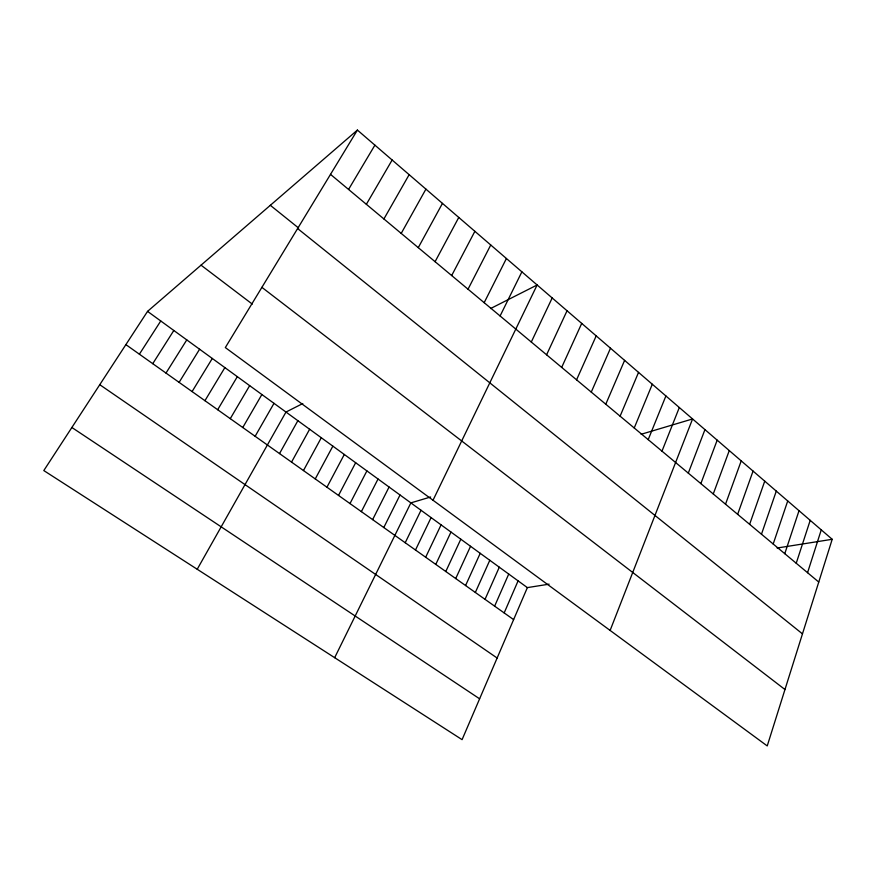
<?xml version="1.0" encoding="UTF-8"?>
<svg xmlns="http://www.w3.org/2000/svg" width="876" height="876" viewBox="0 0 876 876"><rect width="100%" height="100%" fill="white"/><g stroke="black" fill="none" stroke-linecap="round" stroke-linejoin="round"><path stroke-width="1.31" d="M832.2 539.298L767.234 745.925L225.329 347.575L357.408 130.075L832.2 539.298L777.111 548.026M807.552 572.696L821.261 529.87M796.229 563.235L810.201 520.344M784.776 553.676L799.022 510.708M773.19 544.007L787.721 500.962M761.474 534.218L776.289 491.108M749.626 524.33L764.737 481.154M737.647 514.322L753.053 471.08M725.525 504.204L741.227 460.885M713.261 493.954L729.27 450.592M700.855 483.596L717.181 440.168M688.295 473.117L704.95 429.623M610.123 630.435L692.577 418.958L641.144 434.277M661.982 451.151L679.316 407.537M648.196 439.632L665.902 395.963M634.235 427.981L652.302 384.246M620.098 416.177L638.538 372.388M605.776 404.219L624.61 360.375M549.121 584.161L527.363 587.61L462.079 739.651L43.8 470.565L147.551 311.374L357.408 130.075M504.171 612.915L518.088 580.865M591.267 392.098L610.495 348.21M494.633 606.148L508.726 574.054M485.03 599.337L499.298 567.199M576.572 379.823L596.195 335.891M475.339 592.461L489.793 560.29M561.68 367.394L581.719 323.408M465.572 585.54L480.212 553.314M455.717 578.554L470.543 546.285M445.785 571.513L460.809 539.2M546.591 354.791L567.046 310.761M435.777 564.407L450.976 532.06M531.294 342.023L552.187 297.96M425.67 557.245L441.077 524.855M415.487 550.019L431.091 517.596M433.018 500.24L537.13 284.985L490.538 308.56M405.216 542.737L421.017 510.27M334.665 657.69L410.866 502.879L430.642 496.988M500.097 315.973L521.877 271.834M383.798 527.538L400.014 494.995M372.629 519.621L389.075 487.034M484.176 302.68L506.416 258.508M361.372 511.639L378.038 479.008M468.036 289.2L490.746 245.006M349.995 503.569L366.891 470.905M451.677 275.546L474.869 231.319M338.519 495.433L355.645 462.725M326.945 487.22L344.301 454.469M315.25 478.931L332.847 446.147M435.087 261.694L458.772 217.445M303.457 470.565L321.295 437.737M418.268 247.645L442.457 203.385M291.544 462.112L309.633 429.251M401.208 233.41L425.922 189.128M279.521 453.593L297.862 420.699M197.22 569.258L285.981 412.048L302.789 403.54M383.907 218.956L409.147 174.674M255.135 436.292L273.991 403.332M242.772 427.521L261.88 394.529M366.365 204.305L392.141 160.012M230.279 418.662L249.66 385.637M217.675 409.716L237.319 376.669M348.56 189.446L374.895 145.153M204.94 400.693L224.869 367.602M192.085 391.572L212.288 358.459M179.109 382.374L199.597 349.228M166.002 373.066L186.774 339.899M152.752 363.682L173.82 330.482M139.383 354.2L160.757 320.977M71.876 427.488L479.61 698.807M99.765 384.695L497.13 658.018M125.881 344.618L513.621 619.617M147.551 311.374L527.363 587.61M201.031 265.165L252.288 304.092M261.902 287.35L784.973 689.532M270.323 205.302L298.65 228.067M297.61 228.537L802.471 633.863M330.504 174.368L818.753 582.047"/></g></svg>
